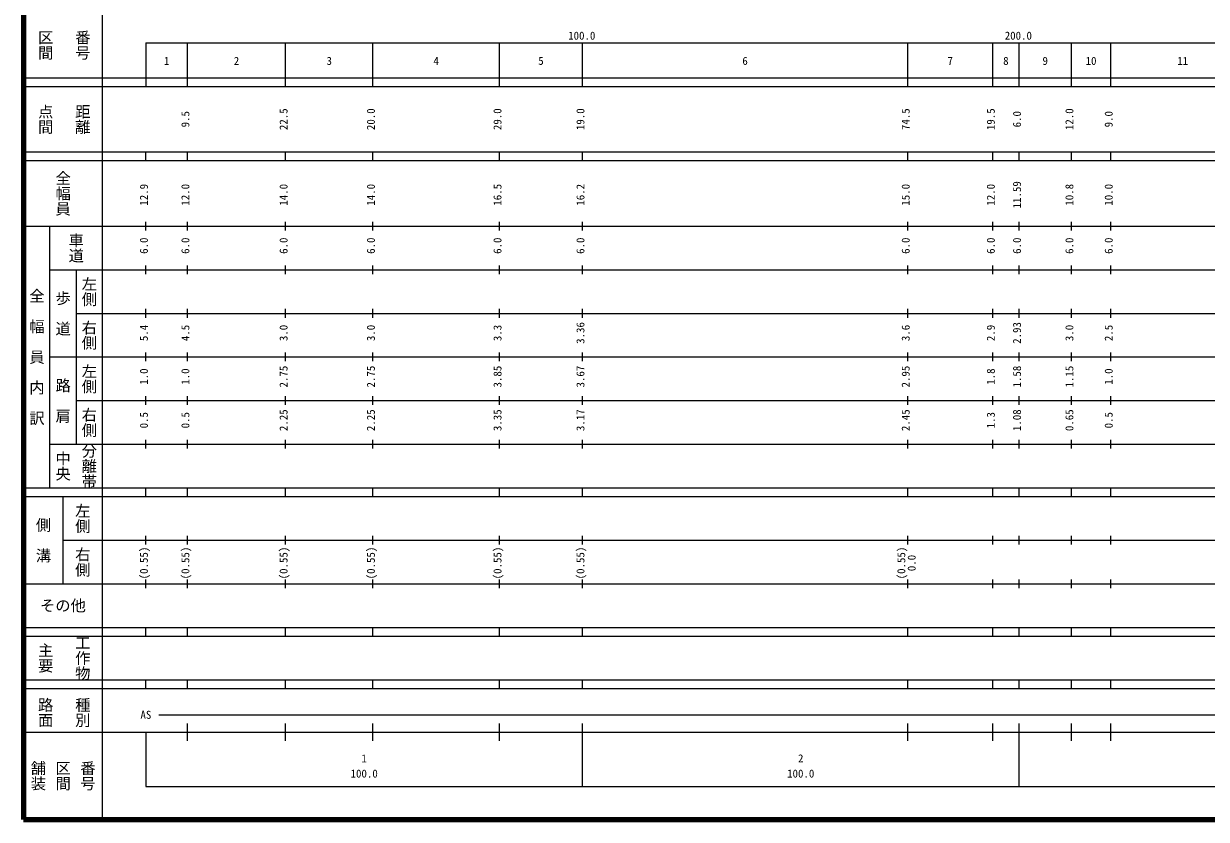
# Model space of a CAD drawing. Units: millimetres on the paper, enlarged 1000 times. Extents: x 40000 to 680000, y 20000 to 380000.
# Drawn here: x 40000 to 310913, y 20000 to 202409 of the extents above; entities that cross this region are included whole.
import ezdxf
from ezdxf.enums import TextEntityAlignment as Align

# ---------------------------------------------------------------- set-up
doc = ezdxf.new("R2010")
doc.units = ezdxf.units.MM
doc.header["$LTSCALE"] = 1000
doc.layers.add('M-TTL', color=2, linetype='Continuous', lineweight=140)
doc.layers.add('M-TTL-BAND', color=7, linetype='Continuous', lineweight=25)
doc.styles.add('@ＭＳ ゴシック', font='')
doc.styles.add('ＭＳ ゴシック', font='')
doc.styles.get('@ＭＳ ゴシック').set_extended_font_data('@MS Gothic')
doc.styles.get('ＭＳ ゴシック').set_extended_font_data('MS Gothic')

msp = doc.modelspace()

# ---------------------------------------------------------------- linework, layer by layer
at = {"layer": 'M-TTL'}
for p, q in [((40000, 380000), (40000, 20000)), ((40000, 20000), (680000, 20000))]:
    msp.add_line(p, q, dxfattribs=at)
at = {"layer": 'M-TTL-BAND'}
for p, q in [((58000, 370000), (58000, 20000)), ((68000, 198000), (579000, 198000)), ((68000, 198000), (68000, 188000)), ((77500, 188000), (77500, 198000)), ((100000, 188000), (100000, 198000)), ((120000, 188000), (120000, 198000)), ((149000, 188000), (149000, 198000)), ((168000, 188000), (168000, 198000)), ((242500, 188000), (242500, 198000)), ((262000, 188000), (262000, 198000)), ((268000, 188000), (268000, 198000)), ((280000, 188000), (280000, 198000)), ((289000, 188000), (289000, 198000)), ((40000, 190000), (579000, 190000)), ((40000, 188000), (579000, 188000)), ((40000, 173000), (579000, 173000)), ((40000, 171000), (579000, 171000)), ((68000, 171000), (68000, 173000)), ((77500, 171000), (77500, 173000)), ((100000, 171000), (100000, 173000)), ((120000, 171000), (120000, 173000)), ((149000, 171000), (149000, 173000)), ((168000, 171000), (168000, 173000)), ((242500, 171000), (242500, 173000)), ((262000, 171000), (262000, 173000)), ((268000, 171000), (268000, 173000)), ((280000, 171000), (280000, 173000)), ((289000, 171000), (289000, 173000)), ((40000, 156000), (579000, 156000)), ((46000, 96000), (46000, 156000)), ((68000, 155000), (68000, 157000)), ((77500, 155000), (77500, 157000)), ((100000, 155000), (100000, 157000)), ((120000, 155000), (120000, 157000)), ((149000, 155000), (149000, 157000)), ((168000, 155000), (168000, 157000)), ((242500, 155000), (242500, 157000)), ((262000, 155000), (262000, 157000)), ((268000, 155000), (268000, 157000)), ((280000, 155000), (280000, 157000)), ((289000, 155000), (289000, 157000)), ((68000, 145000), (68000, 147000)), ((77500, 145000), (77500, 147000)), ((100000, 145000), (100000, 147000)), ((120000, 145000), (120000, 147000)), ((149000, 145000), (149000, 147000)), ((168000, 145000), (168000, 147000)), ((242500, 145000), (242500, 147000)), ((262000, 145000), (262000, 147000)), ((268000, 145000), (268000, 147000)), ((280000, 145000), (280000, 147000)), ((289000, 145000), (289000, 147000)), ((46000, 146000), (579000, 146000)), ((52000, 146000), (52000, 106000)), ((52000, 136000), (579000, 136000)), ((68000, 135000), (68000, 137000)), ((77500, 135000), (77500, 137000)), ((100000, 135000), (100000, 137000)), ((120000, 135000), (120000, 137000)), ((149000, 135000), (149000, 137000)), ((168000, 135000), (168000, 137000)), ((242500, 135000), (242500, 137000)), ((262000, 135000), (262000, 137000)), ((268000, 135000), (268000, 137000)), ((280000, 135000), (280000, 137000)), ((289000, 135000), (289000, 137000)), ((46000, 126000), (579000, 126000)), ((68000, 125000), (68000, 127000)), ((77500, 125000), (77500, 127000)), ((100000, 125000), (100000, 127000)), ((120000, 125000), (120000, 127000)), ((149000, 125000), (149000, 127000)), ((168000, 125000), (168000, 127000)), ((242500, 125000), (242500, 127000)), ((262000, 125000), (262000, 127000)), ((268000, 125000), (268000, 127000)), ((280000, 125000), (280000, 127000)), ((289000, 125000), (289000, 127000)), ((68000, 115000), (68000, 117000)), ((77500, 115000), (77500, 117000)), ((100000, 115000), (100000, 117000)), ((120000, 115000), (120000, 117000)), ((149000, 115000), (149000, 117000)), ((168000, 115000), (168000, 117000)), ((242500, 115000), (242500, 117000)), ((262000, 115000), (262000, 117000)), ((268000, 115000), (268000, 117000)), ((280000, 115000), (280000, 117000)), ((289000, 115000), (289000, 117000)), ((52000, 116000), (579000, 116000)), ((46000, 106000), (579000, 106000)), ((68000, 105000), (68000, 107000)), ((77500, 105000), (77500, 107000)), ((100000, 105000), (100000, 107000)), ((120000, 105000), (120000, 107000)), ((149000, 105000), (149000, 107000)), ((168000, 105000), (168000, 107000)), ((242500, 105000), (242500, 107000)), ((262000, 105000), (262000, 107000)), ((268000, 105000), (268000, 107000)), ((280000, 105000), (280000, 107000)), ((289000, 105000), (289000, 107000)), ((40000, 96000), (579000, 96000)), ((68000, 94000), (68000, 96000)), ((77500, 94000), (77500, 96000)), ((100000, 94000), (100000, 96000)), ((120000, 94000), (120000, 96000)), ((149000, 94000), (149000, 96000)), ((168000, 94000), (168000, 96000)), ((242500, 94000), (242500, 96000)), ((262000, 94000), (262000, 96000)), ((268000, 94000), (268000, 96000)), ((280000, 94000), (280000, 96000)), ((289000, 94000), (289000, 96000)), ((40000, 94000), (579000, 94000)), ((49000, 94000), (49000, 74000)), ((49000, 84000), (579000, 84000)), ((68000, 83000), (68000, 85000)), ((77500, 83000), (77500, 85000)), ((100000, 83000), (100000, 85000)), ((120000, 83000), (120000, 85000)), ((149000, 83000), (149000, 85000)), ((168000, 83000), (168000, 85000)), ((242500, 83000), (242500, 85000)), ((262000, 83000), (262000, 85000)), ((268000, 83000), (268000, 85000)), ((280000, 83000), (280000, 85000)), ((289000, 83000), (289000, 85000)), ((40000, 74000), (579000, 74000)), ((68000, 73000), (68000, 75000)), ((77500, 73000), (77500, 75000)), ((100000, 73000), (100000, 75000)), ((120000, 73000), (120000, 75000)), ((149000, 73000), (149000, 75000)), ((168000, 73000), (168000, 75000)), ((242500, 73000), (242500, 75000)), ((262000, 73000), (262000, 75000)), ((268000, 73000), (268000, 75000)), ((280000, 73000), (280000, 75000)), ((289000, 73000), (289000, 75000)), ((40000, 64000), (579000, 64000)), ((68000, 62000), (68000, 64000)), ((77500, 62000), (77500, 64000)), ((100000, 62000), (100000, 64000)), ((120000, 62000), (120000, 64000)), ((149000, 62000), (149000, 64000)), ((168000, 62000), (168000, 64000)), ((242500, 62000), (242500, 64000)), ((262000, 62000), (262000, 64000)), ((268000, 62000), (268000, 64000)), ((280000, 62000), (280000, 64000)), ((289000, 62000), (289000, 64000)), ((40000, 62000), (579000, 62000)), ((40000, 52000), (579000, 52000)), ((68000, 50000), (68000, 52000)), ((77500, 50000), (77500, 52000)), ((100000, 50000), (100000, 52000)), ((120000, 50000), (120000, 52000)), ((149000, 50000), (149000, 52000)), ((168000, 50000), (168000, 52000)), ((242500, 50000), (242500, 52000)), ((262000, 50000), (262000, 52000)), ((268000, 50000), (268000, 52000)), ((280000, 50000), (280000, 52000)), ((289000, 50000), (289000, 52000)), ((40000, 50000), (579000, 50000)), ((71000, 44000), (565000, 44000)), ((77500, 38000), (77500, 42000)), ((100000, 38000), (100000, 42000)), ((120000, 38000), (120000, 42000)), ((149000, 38000), (149000, 42000)), ((168000, 27500), (168000, 42000)), ((242500, 38000), (242500, 42000)), ((262000, 38000), (262000, 42000)), ((268000, 27500), (268000, 42000)), ((280000, 38000), (280000, 42000)), ((289000, 38000), (289000, 42000)), ((40000, 40000), (579000, 40000)), ((68000, 40000), (68000, 27500)), ((68000, 27500), (579000, 27500))]:
    msp.add_line(p, q, dxfattribs=at)

# ---------------------------------------------------------------- texts
at = {"layer": 'M-TTL-BAND', "style": '@ＭＳ ゴシック'}
for s, p in [('区間', (45000, 197500)), ('番号', (53500, 197500)), ('点間', (45000, 180500)), ('距離', (53500, 180500)), ('全幅員', (49000, 163500)), ('車道', (52000, 151000)), ('左側', (55000, 141000)), ('全\u3000幅\u3000員\u3000内\u3000訳', (43000, 126000)), ('歩\u3000道', (49000, 136000)), ('右側', (55000, 131000)), ('左側', (55000, 121000)), ('路\u3000肩', (49000, 116000)), ('右側', (55000, 111000)), ('分離帯', (55000, 101000)), ('中央', (49000, 101000)), ('左側', (53500, 89000)), ('側\u3000溝', (44500, 84000)), ('右側', (53500, 79000)), ('主要', (45000, 57000)), ('工作物', (53500, 57000)), ('路面', (45000, 44500)), ('種別', (53500, 44500)), ('舗装', (43333, 30000)), ('区間', (49000, 30000)), ('番号', (54667, 30000))]:
    msp.add_text(s, height=2566, rotation=270, dxfattribs=at).set_placement(p, align=Align.MIDDLE_CENTER)
at = {"layer": 'M-TTL-BAND', "style": 'ＭＳ ゴシック'}
for s, p in [('100.0', (167844, 198195)), ('200.0', (267844, 198195)), ('1', (72750, 192405)), ('2', (88750, 192405)), ('3', (110000, 192405)), ('4', (134500, 192405)), ('5', (158500, 192405)), ('6', (205250, 192405)), ('7', (252250, 192405)), ('8', (265000, 192405)), ('9', (274000, 192405)), ('10', (284500, 192405)), ('11', (305500, 192405)), ('AS', (68000, 42500)), ('1', (118000, 32523)), ('2', (218000, 32523)), ('100.0', (118000, 29033)), ('100.0', (218000, 29033))]:
    msp.add_text(s, height=1833, dxfattribs=at).set_placement(p, align=Align.BOTTOM_CENTER)
for s, p in [('9.5', (78500, 180500)), ('22.5', (101000, 180500)), ('20.0', (121000, 180500)), ('29.0', (150000, 180500)), ('19.0', (169000, 180500)), ('74.5', (243500, 180500)), ('19.5', (263000, 180500)), ('6.0', (269000, 180500)), ('12.0', (281000, 180500)), ('9.0', (290000, 180500)), ('12.9', (69000, 163174)), ('12.0', (78500, 163174)), ('14.0', (101000, 163174)), ('14.0', (121000, 163174)), ('16.5', (150000, 163174)), ('16.2', (169000, 163174)), ('15.0', (243500, 163174)), ('12.0', (263000, 163174)), ('11.59', (269000, 163174)), ('10.8', (281000, 163174)), ('10.0', (290000, 163174)), ('6.0', (69000, 151500)), ('6.0', (78500, 151500)), ('6.0', (101000, 151500)), ('6.0', (121000, 151500)), ('6.0', (150000, 151500)), ('6.0', (169000, 151500)), ('6.0', (243500, 151500)), ('6.0', (263000, 151500)), ('6.0', (269000, 151500)), ('6.0', (281000, 151500)), ('6.0', (290000, 151500)), ('5.4', (69000, 131500)), ('4.5', (78500, 131500)), ('3.0', (101000, 131500)), ('3.0', (121000, 131500)), ('3.3', (150000, 131500)), ('3.36', (169000, 131500)), ('3.6', (243500, 131500)), ('2.9', (263000, 131500)), ('2.93', (269000, 131500)), ('3.0', (281000, 131500)), ('2.5', (290000, 131500)), ('1.0', (69000, 121500)), ('1.0', (78500, 121500)), ('2.75', (101000, 121500)), ('2.75', (121000, 121500)), ('3.85', (150000, 121500)), ('3.67', (169000, 121500)), ('2.95', (243500, 121500)), ('1.8', (263000, 121500)), ('1.58', (269000, 121500)), ('1.15', (281000, 121500)), ('1.0', (290000, 121500)), ('2.25', (101000, 111500)), ('2.25', (121000, 111500)), ('3.35', (150000, 111500)), ('3.17', (169000, 111500)), ('2.45', (243500, 111500)), ('1.08', (269000, 111500)), ('0.65', (281000, 111500)), ('0.5', (69000, 111500)), ('0.5', (78500, 111500)), ('1.3', (263000, 111500)), ('0.5', (290000, 111500)), ('(0.55)', (69000, 78764)), ('(0.55)', (78500, 78764)), ('(0.55)', (101000, 78764)), ('(0.55)', (121000, 78764)), ('(0.55)', (150000, 78764)), ('(0.55)', (169000, 78764)), ('(0.55)', (242500, 78764)), ('0.0', (244870, 78764))]:
    msp.add_text(s, height=1833, rotation=90, dxfattribs=at).set_placement(p, align=Align.BOTTOM_CENTER)
msp.add_text('その他', height=2566, dxfattribs=at).set_placement((49000, 69000), align=Align.MIDDLE_CENTER)

doc.saveas('drawing.dxf')
